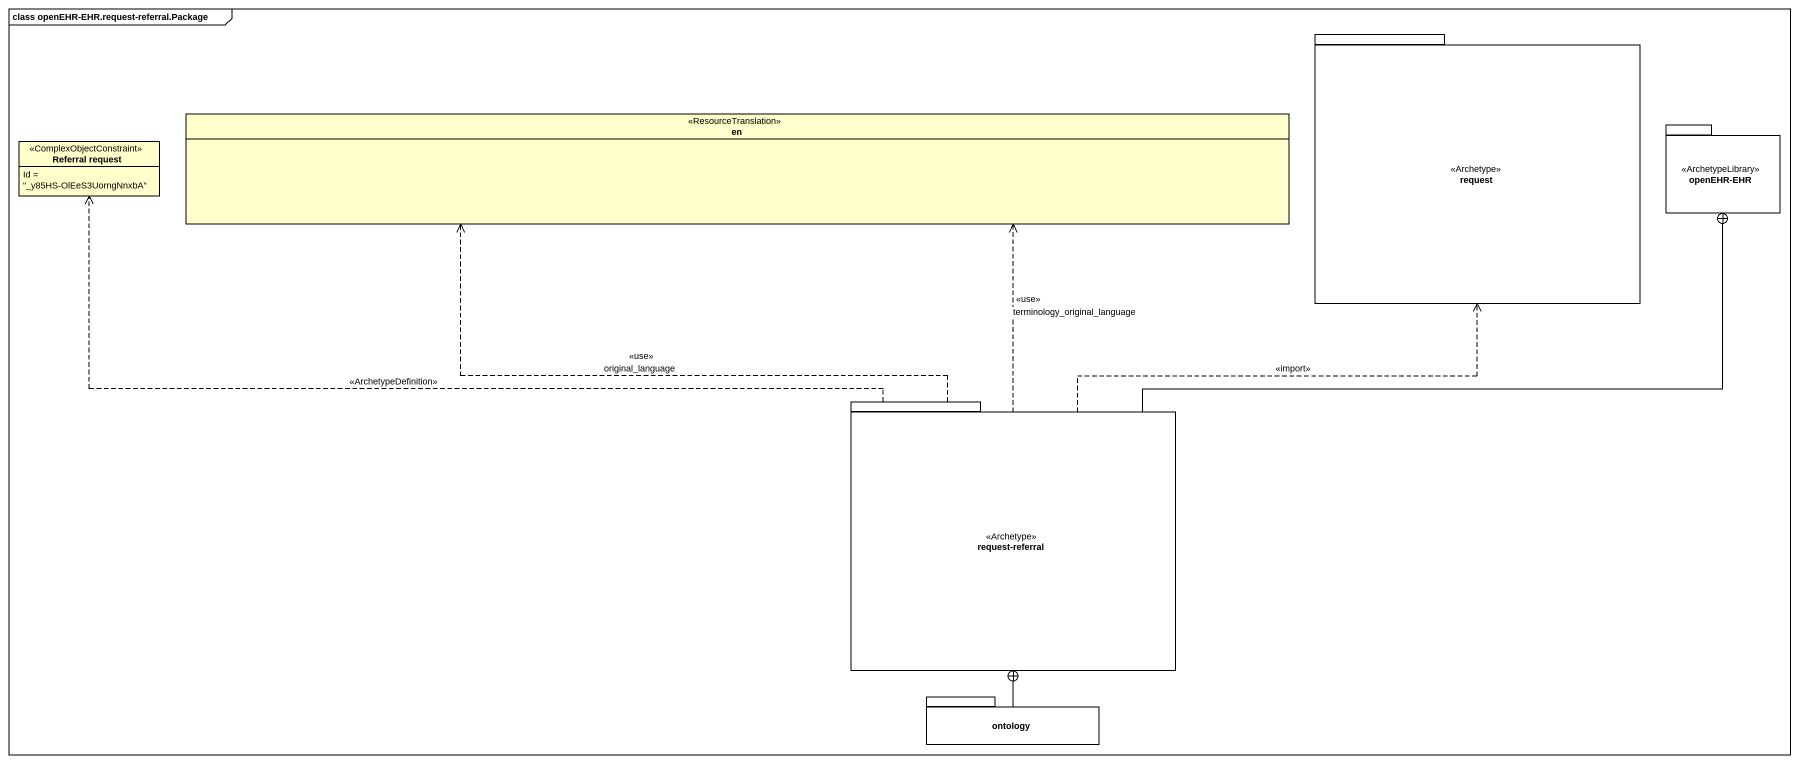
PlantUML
@startuml
mainframe class openEHR-EHR.request-referral.Package
hide circle
hide empty members
package request <<Archetype>> {
}
enum en <<ResourceTranslation>>
class "Referral request" as Referral_request <<ComplexObjectConstraint>> {
  Id = "_y85HS-OlEeS3UorngNnxbA"
}
package "openEHR-EHR" as openEHR_EHR <<ArchetypeLibrary>> {
}
package "request-referral" as request_referral <<Archetype>> {
}
package ontology {
}
request_referral .up.> request : <<import>>
request_referral .up.> en : <<use>>\noriginal_language
request_referral .up.> en : <<use>>\nterminology_original_language
request_referral .left.> Referral_request : <<ArchetypeDefinition>>
request_referral -right-+ openEHR_EHR
ontology -up-+ request_referral
@enduml
